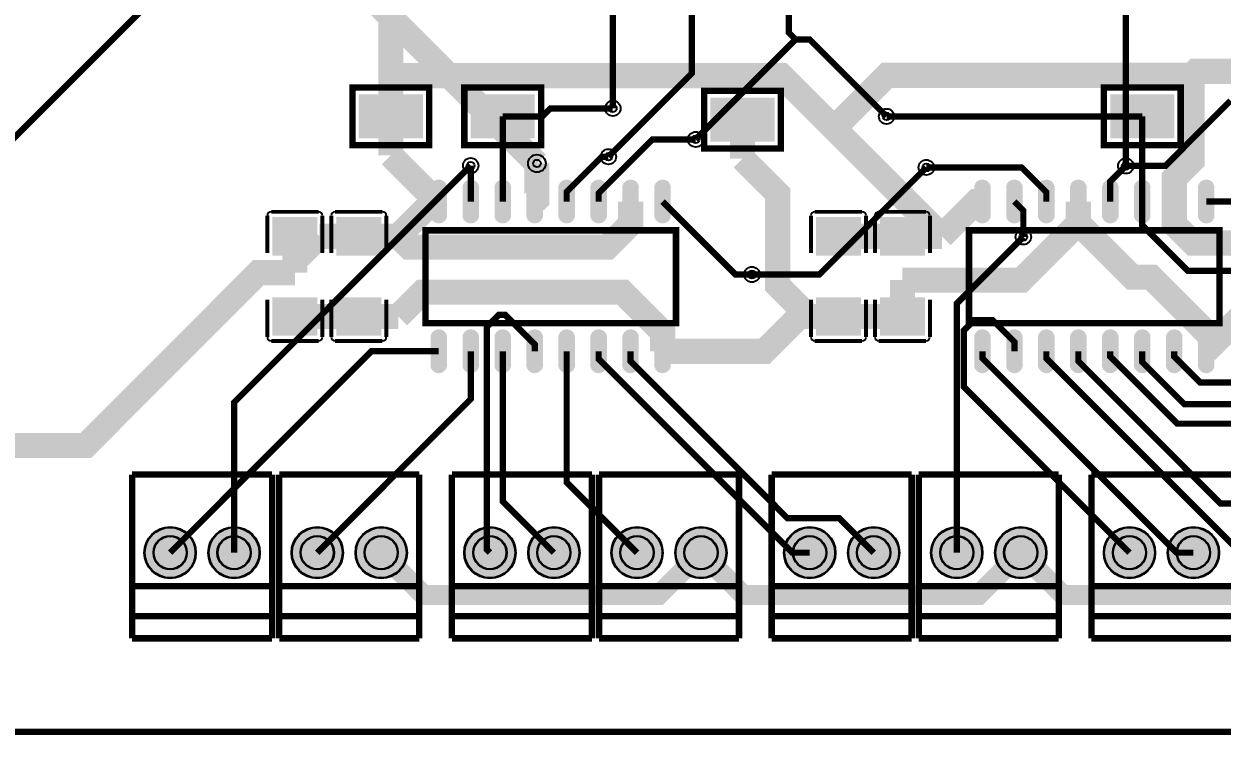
# Model space of a CAD drawing. Header units: millimetres. Extents: x 0 to 140, y -140 to 0.
# Drawn here: x 37.5 to 85.08, y -140.13 to -111.9 of the extents above; entities that cross this region are included whole.
import ezdxf

# ---------------------------------------------------------------- set-up
doc = ezdxf.new("R2010")
doc.units = ezdxf.units.MM
for name, color, linetype, true_color in [('BoardOutLine', 7, 'Continuous', 0xff00ff), ('BottomLayer', 7, 'Continuous', 0x0000ff), ('BottomSolderMaskLayer', 7, 'Continuous', 0xaa00ff), ('Hole', 7, 'Continuous', 0x222222), ('Multi-Layer', 7, 'Continuous', 0xc0c0c0), ('TopLayer', 7, 'Continuous', 0xff0000), ('TopPasteMaskLayer', 7, 'Continuous', 0x808080), ('TopSilkLayer', 7, 'Continuous', 0xffcc00), ('TopSolderMaskLayer', 7, 'Continuous', 0x800080)]:
    doc.layers.add(name, color=color, linetype=linetype, true_color=true_color)

msp = doc.modelspace()

# ---------------------------------------------------------------- hatches: boundary and pattern name
at = {"layer": 'BottomSolderMaskLayer'}
for points in [[(42.28173736347475, -132.88818897637793, 1), (44.33253746507495, -132.88818897637793, 1)], [(44.82174244348511, -132.88818897637793, 1), (46.87254254508531, -132.88818897637793, 1)], [(48.123749047498166, -132.88818897637793, 1), (50.17454914909837, -132.88818897637793, 1)], [(50.6637541275083, -132.88818897637793, 1), (52.7145542291085, -132.88818897637793, 1)], [(54.98176276352564, -132.88818897637793, 1), (57.03256286512584, -132.88818897637793, 1)], [(57.52176784353577, -132.88818897637793, 1), (59.57256794513597, -132.88818897637793, 1)], [(60.823774447549056, -132.88818897637793, 1), (62.87457454914926, -132.88818897637793, 1)], [(63.36377952755919, -132.88818897637793, 1), (65.41457962915939, -132.88818897637793, 1)], [(67.68178816357653, -132.88818897637793, 1), (69.73258826517673, -132.88818897637793, 1)], [(70.22179324358666, -132.88818897637793, 1), (72.27259334518686, -132.88818897637793, 1)], [(73.52379984759972, -132.88818897637793, 1), (75.57459994919992, -132.88818897637793, 1)], [(76.06380492761008, -132.88818897637793, 1), (78.11460502921028, -132.88818897637793, 1)], [(80.38181356362719, -132.88818897637793, 1), (82.4326136652274, -132.88818897637793, 1)], [(82.92181864363732, -132.88818897637793, 1), (84.97261874523753, -132.88818897637793, 1)]]:
    msp.add_hatch(color=256, dxfattribs=at).paths.add_polyline_path(points)
at = {"layer": 'Multi-Layer'}
for points in [[(42.30713741427485, -132.88818897637793, 1), (44.30713741427485, -132.88818897637793, 1)], [(44.84714249428521, -132.88818897637793, 1), (46.84714249428521, -132.88818897637793, 1)], [(48.14914909829827, -132.88818897637793, 1), (50.14914909829827, -132.88818897637793, 1)], [(50.6891541783084, -132.88818897637793, 1), (52.6891541783084, -132.88818897637793, 1)], [(55.00716281432574, -132.88818897637793, 1), (57.00716281432574, -132.88818897637793, 1)], [(57.54716789433587, -132.88818897637793, 1), (59.54716789433587, -132.88818897637793, 1)], [(60.84917449834916, -132.88818897637793, 1), (62.84917449834916, -132.88818897637793, 1)], [(63.38917957835929, -132.88818897637793, 1), (65.38917957835929, -132.88818897637793, 1)], [(67.70718821437663, -132.88818897637793, 1), (69.70718821437663, -132.88818897637793, 1)], [(70.24719329438676, -132.88818897637793, 1), (72.24719329438676, -132.88818897637793, 1)], [(73.54919989839982, -132.88818897637793, 1), (75.54919989839982, -132.88818897637793, 1)], [(76.08920497841018, -132.88818897637793, 1), (78.08920497841018, -132.88818897637793, 1)], [(80.40721361442729, -132.88818897637793, 1), (82.40721361442729, -132.88818897637793, 1)], [(82.94721869443742, -132.88818897637793, 1), (84.94721869443742, -132.88818897637793, 1)]]:
    msp.add_hatch(color=256, dxfattribs=at).paths.add_polyline_path(points)
at = {"layer": 'TopLayer'}
for points in [[(50.82011684023382, -114.72021844043684), (53.320116840233595, -114.72021844043684), (53.320116840233595, -116.42021844043688), (50.82011684023382, -116.42021844043688)], [(55.26512573025161, -114.72021844043684), (57.765125730251384, -114.72021844043684), (57.765125730251384, -116.42021844043688), (55.26512573025161, -116.42021844043688)], [(64.79014478028967, -114.8472186944374), (67.29014478028967, -114.8472186944374), (67.29014478028967, -116.54721869443733), (64.79014478028967, -116.54721869443733)], [(80.66517653035316, -114.72021844043684), (83.16517653035316, -114.72021844043684), (83.16517653035316, -116.42021844043688), (80.66517653035316, -116.42021844043688)], [(54.27510795021594, -119.54843789687584, -0.7853981633974483), (53.675107950215946, -119.54843789687584), (53.675107950215946, -118.34843789687591, -0.7853981633974483), (54.27510795021594, -118.34843789687591)], [(55.54511049022089, -119.54843789687584, -0.7853981633974483), (54.9451104902209, -119.54843789687584), (54.9451104902209, -118.34843789687591, -0.7853981633974483), (55.54511049022089, -118.34843789687591)], [(56.81511303022607, -119.54843789687584, -0.7853981633974483), (56.21511303022608, -119.54843789687584), (56.21511303022608, -118.34843789687591, -0.7853981633974483), (56.81511303022607, -118.34843789687591)], [(58.08511557023125, -119.54843789687584, -0.7853981633974483), (57.48511557023126, -119.54843789687584), (57.48511557023126, -118.34843789687591, -0.7853981633974483), (58.08511557023125, -118.34843789687591)], [(59.355118110236205, -119.54843789687584, -0.7853981633974483), (58.75511811023621, -119.54843789687584), (58.75511811023621, -118.34843789687591, -0.7853981633974483), (59.355118110236205, -118.34843789687591)], [(60.625120650241385, -119.54843789687584, -0.7853981633974483), (60.02512065024139, -119.54843789687584), (60.02512065024139, -118.34843789687591, -0.7853981633974483), (60.625120650241385, -118.34843789687591)], [(61.89512319024634, -119.54843789687584, -0.7853981633974483), (61.29512319024634, -119.54843789687584), (61.29512319024634, -118.34843789687591, -0.7853981633974483), (61.89512319024634, -118.34843789687591)], [(63.16512573025152, -119.54843789687584, -0.7853981633974483), (62.56512573025152, -119.54843789687584), (62.56512573025152, -118.34843789687591, -0.7853981633974483), (63.16512573025152, -118.34843789687591)], [(75.86515113030218, -119.54843789687584, -0.7853981633974483), (75.26515113030219, -119.54843789687584), (75.26515113030219, -118.34843789687591, -0.7853981633974483), (75.86515113030218, -118.34843789687591)], [(77.13515367030736, -119.54843789687584, -0.7853981633974483), (76.53515367030737, -119.54843789687584), (76.53515367030737, -118.34843789687591, -0.7853981633974483), (77.13515367030736, -118.34843789687591)], [(78.40515621031254, -119.54843789687584, -0.7853981633974483), (77.80515621031255, -119.54843789687584), (77.80515621031255, -118.34843789687591, -0.7853981633974483), (78.40515621031254, -118.34843789687591)], [(79.6751587503175, -119.54843789687584, -0.7853981633974483), (79.0751587503175, -119.54843789687584), (79.0751587503175, -118.34843789687591, -0.7853981633974483), (79.6751587503175, -118.34843789687591)], [(80.94516129032267, -119.54843789687584, -0.7853981633974483), (80.34516129032268, -119.54843789687584), (80.34516129032268, -118.34843789687591, -0.7853981633974483), (80.94516129032267, -118.34843789687591)], [(82.21516383032763, -119.54843789687584, -0.7853981633974483), (81.61516383032763, -119.54843789687584), (81.61516383032763, -118.34843789687591, -0.7853981633974483), (82.21516383032763, -118.34843789687591)], [(83.4851663703328, -119.54843789687584, -0.7853981633974483), (82.88516637033281, -119.54843789687584), (82.88516637033281, -118.34843789687591, -0.7853981633974483), (83.4851663703328, -118.34843789687591)], [(84.75516891033776, -119.54843789687584, -0.7853981633974483), (84.15516891033776, -119.54843789687584), (84.15516891033776, -118.34843789687591, -0.7853981633974483), (84.75516891033776, -118.34843789687591)], [(47.39608839217681, -121.07023114046228), (49.12410464820937, -121.07023114046228), (49.12410464820937, -119.5852425704852), (47.39608839217681, -119.5852425704852)], [(49.93609347218694, -121.07023114046228), (51.6641097282195, -121.07023114046228), (51.6641097282195, -119.5852425704852), (49.93609347218694, -119.5852425704852)], [(68.98613157226305, -121.07023114046228), (70.71414782829561, -121.07023114046228), (70.71414782829561, -119.5852425704852), (68.98613157226305, -119.5852425704852)], [(71.52613665227318, -121.07023114046228), (73.25415290830597, -121.07023114046228), (73.25415290830597, -119.5852425704852), (71.52613665227318, -119.5852425704852)], [(47.39608839217681, -122.77025654051317), (49.12410464820937, -122.77025654051317), (49.12410464820937, -124.25524511049025), (47.39608839217681, -124.25524511049025)], [(49.93609347218694, -122.77025654051317), (51.6641097282195, -122.77025654051317), (51.6641097282195, -124.25524511049025), (49.93609347218694, -124.25524511049025)], [(68.98613157226305, -122.77025654051317), (70.71414782829561, -122.77025654051317), (70.71414782829561, -124.25524511049025), (68.98613157226305, -124.25524511049025)], [(71.52613665227318, -122.77025654051317), (73.25415290830597, -122.77025654051317), (73.25415290830597, -124.25524511049025), (71.52613665227318, -124.25524511049025)], [(54.27510795021594, -125.49204978409966, -0.7853981633974483), (53.675107950215946, -125.49204978409966), (53.675107950215946, -124.29204978409962, -0.7853981633974483), (54.27510795021594, -124.29204978409962)], [(55.54511049022089, -125.49204978409966, -0.7853981633974483), (54.9451104902209, -125.49204978409966), (54.9451104902209, -124.29204978409962, -0.7853981633974483), (55.54511049022089, -124.29204978409962)], [(56.81511303022607, -125.49204978409966, -0.7853981633974483), (56.21511303022608, -125.49204978409966), (56.21511303022608, -124.29204978409962, -0.7853981633974483), (56.81511303022607, -124.29204978409962)], [(58.08511557023125, -125.49204978409966, -0.7853981633974483), (57.48511557023126, -125.49204978409966), (57.48511557023126, -124.29204978409962, -0.7853981633974483), (58.08511557023125, -124.29204978409962)], [(59.355118110236205, -125.49204978409966, -0.7853981633974483), (58.75511811023621, -125.49204978409966), (58.75511811023621, -124.29204978409962, -0.7853981633974483), (59.355118110236205, -124.29204978409962)], [(60.625120650241385, -125.49204978409966, -0.7853981633974483), (60.02512065024139, -125.49204978409966), (60.02512065024139, -124.29204978409962, -0.7853981633974483), (60.625120650241385, -124.29204978409962)], [(61.89512319024634, -125.49204978409966, -0.7853981633974483), (61.29512319024634, -125.49204978409966), (61.29512319024634, -124.29204978409962, -0.7853981633974483), (61.89512319024634, -124.29204978409962)], [(63.16512573025152, -125.49204978409966, -0.7853981633974483), (62.56512573025152, -125.49204978409966), (62.56512573025152, -124.29204978409962, -0.7853981633974483), (63.16512573025152, -124.29204978409962)], [(75.86515113030218, -125.49204978409966, -0.7853981633974483), (75.26515113030219, -125.49204978409966), (75.26515113030219, -124.29204978409962, -0.7853981633974483), (75.86515113030218, -124.29204978409962)], [(77.13515367030736, -125.49204978409966, -0.7853981633974483), (76.53515367030737, -125.49204978409966), (76.53515367030737, -124.29204978409962, -0.7853981633974483), (77.13515367030736, -124.29204978409962)], [(78.40515621031254, -125.49204978409966, -0.7853981633974483), (77.80515621031255, -125.49204978409966), (77.80515621031255, -124.29204978409962, -0.7853981633974483), (78.40515621031254, -124.29204978409962)], [(79.6751587503175, -125.49204978409966, -0.7853981633974483), (79.0751587503175, -125.49204978409966), (79.0751587503175, -124.29204978409962, -0.7853981633974483), (79.6751587503175, -124.29204978409962)], [(80.94516129032267, -125.49204978409966, -0.7853981633974483), (80.34516129032268, -125.49204978409966), (80.34516129032268, -124.29204978409962, -0.7853981633974483), (80.94516129032267, -124.29204978409962)], [(82.21516383032763, -125.49204978409966, -0.7853981633974483), (81.61516383032763, -125.49204978409966), (81.61516383032763, -124.29204978409962, -0.7853981633974483), (82.21516383032763, -124.29204978409962)], [(83.4851663703328, -125.49204978409966, -0.7853981633974483), (82.88516637033281, -125.49204978409966), (82.88516637033281, -124.29204978409962, -0.7853981633974483), (83.4851663703328, -124.29204978409962)], [(84.75516891033776, -125.49204978409966, -0.7853981633974483), (84.15516891033776, -125.49204978409966), (84.15516891033776, -124.29204978409962, -0.7853981633974483), (84.75516891033776, -124.29204978409962)]]:
    msp.add_hatch(color=256, dxfattribs=at).paths.add_polyline_path(points)
at = {"layer": 'TopPasteMaskLayer'}
for points in [[(50.82011684023382, -114.72021844043684), (53.320116840233595, -114.72021844043684), (53.320116840233595, -116.42021844043688), (50.82011684023382, -116.42021844043688)], [(55.26512573025161, -114.72021844043684), (57.765125730251384, -114.72021844043684), (57.765125730251384, -116.42021844043688), (55.26512573025161, -116.42021844043688)], [(64.79014478028967, -114.8472186944374), (67.29014478028967, -114.8472186944374), (67.29014478028967, -116.54721869443733), (64.79014478028967, -116.54721869443733)], [(80.66517653035316, -114.72021844043684), (83.16517653035316, -114.72021844043684), (83.16517653035316, -116.42021844043688), (80.66517653035316, -116.42021844043688)], [(54.27510795021594, -119.54843789687584, -0.7853981633974483), (53.675107950215946, -119.54843789687584), (53.675107950215946, -118.34843789687591, -0.7853981633974483), (54.27510795021594, -118.34843789687591)], [(55.54511049022089, -119.54843789687584, -0.7853981633974483), (54.9451104902209, -119.54843789687584), (54.9451104902209, -118.34843789687591, -0.7853981633974483), (55.54511049022089, -118.34843789687591)], [(56.81511303022607, -119.54843789687584, -0.7853981633974483), (56.21511303022608, -119.54843789687584), (56.21511303022608, -118.34843789687591, -0.7853981633974483), (56.81511303022607, -118.34843789687591)], [(58.08511557023125, -119.54843789687584, -0.7853981633974483), (57.48511557023126, -119.54843789687584), (57.48511557023126, -118.34843789687591, -0.7853981633974483), (58.08511557023125, -118.34843789687591)], [(59.355118110236205, -119.54843789687584, -0.7853981633974483), (58.75511811023621, -119.54843789687584), (58.75511811023621, -118.34843789687591, -0.7853981633974483), (59.355118110236205, -118.34843789687591)], [(60.625120650241385, -119.54843789687584, -0.7853981633974483), (60.02512065024139, -119.54843789687584), (60.02512065024139, -118.34843789687591, -0.7853981633974483), (60.625120650241385, -118.34843789687591)], [(61.89512319024634, -119.54843789687584, -0.7853981633974483), (61.29512319024634, -119.54843789687584), (61.29512319024634, -118.34843789687591, -0.7853981633974483), (61.89512319024634, -118.34843789687591)], [(63.16512573025152, -119.54843789687584, -0.7853981633974483), (62.56512573025152, -119.54843789687584), (62.56512573025152, -118.34843789687591, -0.7853981633974483), (63.16512573025152, -118.34843789687591)], [(75.86515113030218, -119.54843789687584, -0.7853981633974483), (75.26515113030219, -119.54843789687584), (75.26515113030219, -118.34843789687591, -0.7853981633974483), (75.86515113030218, -118.34843789687591)], [(77.13515367030736, -119.54843789687584, -0.7853981633974483), (76.53515367030737, -119.54843789687584), (76.53515367030737, -118.34843789687591, -0.7853981633974483), (77.13515367030736, -118.34843789687591)], [(78.40515621031254, -119.54843789687584, -0.7853981633974483), (77.80515621031255, -119.54843789687584), (77.80515621031255, -118.34843789687591, -0.7853981633974483), (78.40515621031254, -118.34843789687591)], [(79.6751587503175, -119.54843789687584, -0.7853981633974483), (79.0751587503175, -119.54843789687584), (79.0751587503175, -118.34843789687591, -0.7853981633974483), (79.6751587503175, -118.34843789687591)], [(80.94516129032267, -119.54843789687584, -0.7853981633974483), (80.34516129032268, -119.54843789687584), (80.34516129032268, -118.34843789687591, -0.7853981633974483), (80.94516129032267, -118.34843789687591)], [(82.21516383032763, -119.54843789687584, -0.7853981633974483), (81.61516383032763, -119.54843789687584), (81.61516383032763, -118.34843789687591, -0.7853981633974483), (82.21516383032763, -118.34843789687591)], [(83.4851663703328, -119.54843789687584, -0.7853981633974483), (82.88516637033281, -119.54843789687584), (82.88516637033281, -118.34843789687591, -0.7853981633974483), (83.4851663703328, -118.34843789687591)], [(84.75516891033776, -119.54843789687584, -0.7853981633974483), (84.15516891033776, -119.54843789687584), (84.15516891033776, -118.34843789687591, -0.7853981633974483), (84.75516891033776, -118.34843789687591)], [(47.496088392176944, -121.07023114046228), (47.866344932690026, -121.07023114046228), (47.966344932689935, -120.97023114046226), (47.966344932689935, -120.66532893065789), (48.066344932689844, -120.56532893065787), (48.45384810769633, -120.56532893065787), (48.55384810769624, -120.66532893065789), (48.55384810769624, -120.97023114046226), (48.65384810769615, -121.07023114046228), (49.02410464820923, -121.07023114046228), (49.12410464820937, -120.97023114046226), (49.12410464820937, -119.68524257048523), (49.02410464820923, -119.5852425704852), (47.496088392176944, -119.5852425704852), (47.39608839217681, -119.68524257048523), (47.39608839217681, -120.97023114046226)], [(50.036093472187076, -121.07023114046228), (50.40635001270016, -121.07023114046228), (50.50635001270007, -120.97023114046226), (50.50635001270007, -120.66532893065789), (50.60635001269998, -120.56532893065787), (50.99385318770646, -120.56532893065787), (51.09385318770637, -120.66532893065789), (51.09385318770637, -120.97023114046226), (51.19385318770628, -121.07023114046228), (51.564109728219364, -121.07023114046228), (51.6641097282195, -120.97023114046226), (51.6641097282195, -119.68524257048523), (51.564109728219364, -119.5852425704852), (50.036093472187076, -119.5852425704852), (49.93609347218694, -119.68524257048523), (49.93609347218694, -120.97023114046226)], [(69.08613157226318, -121.07023114046228), (69.45638811277627, -121.07023114046228), (69.55638811277618, -120.97023114046226), (69.55638811277618, -120.66532893065789), (69.65638811277609, -120.56532893065787), (70.0438912877828, -120.56532893065787), (70.14389128778271, -120.66532893065789), (70.14389128778271, -120.97023114046226), (70.24389128778262, -121.07023114046228), (70.61414782829547, -121.07023114046228), (70.71414782829561, -120.97023114046226), (70.71414782829561, -119.68524257048523), (70.61414782829547, -119.5852425704852), (69.08613157226318, -119.5852425704852), (68.98613157226305, -119.68524257048523), (68.98613157226305, -120.97023114046226)], [(71.62613665227332, -121.07023114046228), (71.9963931927864, -121.07023114046228), (72.09639319278631, -120.97023114046226), (72.09639319278631, -120.66532893065789), (72.19639319278622, -120.56532893065787), (72.58389636779293, -120.56532893065787), (72.68389636779284, -120.66532893065789), (72.68389636779284, -120.97023114046226), (72.78389636779275, -121.07023114046228), (73.15415290830583, -121.07023114046228), (73.25415290830597, -120.97023114046226), (73.25415290830597, -119.68524257048523), (73.15415290830583, -119.5852425704852), (71.62613665227332, -119.5852425704852), (71.52613665227318, -119.68524257048523), (71.52613665227318, -120.97023114046226)], [(47.496088392176944, -122.77025654051317), (47.866344932690026, -122.77025654051317), (47.966344932689935, -122.8702565405132), (47.966344932689935, -123.17515875031745), (48.066344932689844, -123.27515875031747), (48.45384810769633, -123.27515875031747), (48.55384810769624, -123.17515875031745), (48.55384810769624, -122.8702565405132), (48.65384810769615, -122.77025654051317), (49.02410464820923, -122.77025654051317), (49.12410464820937, -122.8702565405132), (49.12410464820937, -124.15524511049011), (49.02410464820923, -124.25524511049025), (47.496088392176944, -124.25524511049025), (47.39608839217681, -124.15524511049011), (47.39608839217681, -122.8702565405132)], [(50.036093472187076, -122.77025654051317), (50.40635001270016, -122.77025654051317), (50.50635001270007, -122.8702565405132), (50.50635001270007, -123.17515875031745), (50.60635001269998, -123.27515875031747), (50.99385318770646, -123.27515875031747), (51.09385318770637, -123.17515875031745), (51.09385318770637, -122.8702565405132), (51.19385318770628, -122.77025654051317), (51.564109728219364, -122.77025654051317), (51.6641097282195, -122.8702565405132), (51.6641097282195, -124.15524511049011), (51.564109728219364, -124.25524511049025), (50.036093472187076, -124.25524511049025), (49.93609347218694, -124.15524511049011), (49.93609347218694, -122.8702565405132)], [(69.08613157226318, -122.77025654051317), (69.45638811277627, -122.77025654051317), (69.55638811277618, -122.8702565405132), (69.55638811277618, -123.17515875031745), (69.65638811277609, -123.27515875031747), (70.0438912877828, -123.27515875031747), (70.14389128778271, -123.17515875031745), (70.14389128778271, -122.8702565405132), (70.24389128778262, -122.77025654051317), (70.61414782829547, -122.77025654051317), (70.71414782829561, -122.8702565405132), (70.71414782829561, -124.15524511049011), (70.61414782829547, -124.25524511049025), (69.08613157226318, -124.25524511049025), (68.98613157226305, -124.15524511049011), (68.98613157226305, -122.8702565405132)], [(71.62613665227332, -122.77025654051317), (71.9963931927864, -122.77025654051317), (72.09639319278631, -122.8702565405132), (72.09639319278631, -123.17515875031745), (72.19639319278622, -123.27515875031747), (72.58389636779293, -123.27515875031747), (72.68389636779284, -123.17515875031745), (72.68389636779284, -122.8702565405132), (72.78389636779275, -122.77025654051317), (73.15415290830583, -122.77025654051317), (73.25415290830597, -122.8702565405132), (73.25415290830597, -124.15524511049011), (73.15415290830583, -124.25524511049025), (71.62613665227332, -124.25524511049025), (71.52613665227318, -124.15524511049011), (71.52613665227318, -122.8702565405132)], [(54.27510795021594, -125.49204978409966, -0.7853981633974483), (53.675107950215946, -125.49204978409966), (53.675107950215946, -124.29204978409962, -0.7853981633974483), (54.27510795021594, -124.29204978409962)], [(55.54511049022089, -125.49204978409966, -0.7853981633974483), (54.9451104902209, -125.49204978409966), (54.9451104902209, -124.29204978409962, -0.7853981633974483), (55.54511049022089, -124.29204978409962)], [(56.81511303022607, -125.49204978409966, -0.7853981633974483), (56.21511303022608, -125.49204978409966), (56.21511303022608, -124.29204978409962, -0.7853981633974483), (56.81511303022607, -124.29204978409962)], [(58.08511557023125, -125.49204978409966, -0.7853981633974483), (57.48511557023126, -125.49204978409966), (57.48511557023126, -124.29204978409962, -0.7853981633974483), (58.08511557023125, -124.29204978409962)], [(59.355118110236205, -125.49204978409966, -0.7853981633974483), (58.75511811023621, -125.49204978409966), (58.75511811023621, -124.29204978409962, -0.7853981633974483), (59.355118110236205, -124.29204978409962)], [(60.625120650241385, -125.49204978409966, -0.7853981633974483), (60.02512065024139, -125.49204978409966), (60.02512065024139, -124.29204978409962, -0.7853981633974483), (60.625120650241385, -124.29204978409962)], [(61.89512319024634, -125.49204978409966, -0.7853981633974483), (61.29512319024634, -125.49204978409966), (61.29512319024634, -124.29204978409962, -0.7853981633974483), (61.89512319024634, -124.29204978409962)], [(63.16512573025152, -125.49204978409966, -0.7853981633974483), (62.56512573025152, -125.49204978409966), (62.56512573025152, -124.29204978409962, -0.7853981633974483), (63.16512573025152, -124.29204978409962)], [(75.86515113030218, -125.49204978409966, -0.7853981633974483), (75.26515113030219, -125.49204978409966), (75.26515113030219, -124.29204978409962, -0.7853981633974483), (75.86515113030218, -124.29204978409962)], [(77.13515367030736, -125.49204978409966, -0.7853981633974483), (76.53515367030737, -125.49204978409966), (76.53515367030737, -124.29204978409962, -0.7853981633974483), (77.13515367030736, -124.29204978409962)], [(78.40515621031254, -125.49204978409966, -0.7853981633974483), (77.80515621031255, -125.49204978409966), (77.80515621031255, -124.29204978409962, -0.7853981633974483), (78.40515621031254, -124.29204978409962)], [(79.6751587503175, -125.49204978409966, -0.7853981633974483), (79.0751587503175, -125.49204978409966), (79.0751587503175, -124.29204978409962, -0.7853981633974483), (79.6751587503175, -124.29204978409962)], [(80.94516129032267, -125.49204978409966, -0.7853981633974483), (80.34516129032268, -125.49204978409966), (80.34516129032268, -124.29204978409962, -0.7853981633974483), (80.94516129032267, -124.29204978409962)], [(82.21516383032763, -125.49204978409966, -0.7853981633974483), (81.61516383032763, -125.49204978409966), (81.61516383032763, -124.29204978409962, -0.7853981633974483), (82.21516383032763, -124.29204978409962)], [(83.4851663703328, -125.49204978409966, -0.7853981633974483), (82.88516637033281, -125.49204978409966), (82.88516637033281, -124.29204978409962, -0.7853981633974483), (83.4851663703328, -124.29204978409962)], [(84.75516891033776, -125.49204978409966, -0.7853981633974483), (84.15516891033776, -125.49204978409966), (84.15516891033776, -124.29204978409962, -0.7853981633974483), (84.75516891033776, -124.29204978409962)]]:
    msp.add_hatch(color=256, dxfattribs=at).paths.add_polyline_path(points)
at = {"layer": 'TopSolderMaskLayer'}
for points in [[(50.79511709423423, -114.69521731984639), (53.34511709423418, -114.69521731984639), (53.34511709423418, -116.4452173198465), (50.79511709423423, -116.4452173198465)], [(55.24012598425202, -114.69521731984639), (57.79012598425197, -114.69521731984639), (57.79012598425197, -116.4452173198465), (55.24012598425202, -116.4452173198465)], [(64.7651450342903, -114.82221757384684), (67.31514503429003, -114.82221757384684), (67.31514503429003, -116.57221757384696), (64.7651450342903, -116.57221757384696)], [(80.6401767843538, -114.69521731984639), (83.19017678435353, -114.69521731984639), (83.19017678435353, -116.4452173198465), (80.6401767843538, -116.4452173198465)], [(54.30050800101604, -119.5653712640759, -0.7853981633974483), (53.649707899415844, -119.5653712640759), (53.649707899415844, -118.33150452967584, -0.7853981633974483), (54.30050800101604, -118.33150452967584)], [(55.570510541020994, -119.5653712640759, -0.7853981633974483), (54.9197104394208, -119.5653712640759), (54.9197104394208, -118.33150452967584, -0.7853981633974483), (55.570510541020994, -118.33150452967584)], [(56.840513081026174, -119.5653712640759, -0.7853981633974483), (56.18971297942598, -119.5653712640759), (56.18971297942598, -118.33150452967584, -0.7853981633974483), (56.840513081026174, -118.33150452967584)], [(58.110515621031354, -119.5653712640759, -0.7853981633974483), (57.45971551943116, -119.5653712640759), (57.45971551943116, -118.33150452967584, -0.7853981633974483), (58.110515621031354, -118.33150452967584)], [(59.380518161036306, -119.5653712640759, -0.7853981633974483), (58.72971805943611, -119.5653712640759), (58.72971805943611, -118.33150452967584, -0.7853981633974483), (59.380518161036306, -118.33150452967584)], [(60.650520701041486, -119.5653712640759, -0.7853981633974483), (59.99972059944129, -119.5653712640759), (59.99972059944129, -118.33150452967584, -0.7853981633974483), (60.650520701041486, -118.33150452967584)], [(61.92052324104644, -119.5653712640759, -0.7853981633974483), (61.26972313944624, -119.5653712640759), (61.26972313944624, -118.33150452967584, -0.7853981633974483), (61.92052324104644, -118.33150452967584)], [(63.19052578105162, -119.5653712640759, -0.7853981633974483), (62.53972567945142, -119.5653712640759), (62.53972567945142, -118.33150452967584, -0.7853981633974483), (63.19052578105162, -118.33150452967584)], [(75.89055118110228, -119.5653712640759, -0.7853981633974483), (75.23975107950208, -119.5653712640759), (75.23975107950208, -118.33150452967584, -0.7853981633974483), (75.89055118110228, -118.33150452967584)], [(77.16055372110746, -119.5653712640759, -0.7853981633974483), (76.50975361950726, -119.5653712640759), (76.50975361950726, -118.33150452967584, -0.7853981633974483), (77.16055372110746, -118.33150452967584)], [(78.43055626111264, -119.5653712640759, -0.7853981633974483), (77.77975615951244, -119.5653712640759), (77.77975615951244, -118.33150452967584, -0.7853981633974483), (78.43055626111264, -118.33150452967584)], [(79.7005588011176, -119.5653712640759, -0.7853981633974483), (79.0497586995174, -119.5653712640759), (79.0497586995174, -118.33150452967584, -0.7853981633974483), (79.7005588011176, -118.33150452967584)], [(80.97056134112277, -119.5653712640759, -0.7853981633974483), (80.31976123952258, -119.5653712640759), (80.31976123952258, -118.33150452967584, -0.7853981633974483), (80.97056134112277, -118.33150452967584)], [(82.24056388112773, -119.5653712640759, -0.7853981633974483), (81.58976377952753, -119.5653712640759), (81.58976377952753, -118.33150452967584, -0.7853981633974483), (82.24056388112773, -118.33150452967584)], [(83.5105664211329, -119.5653712640759, -0.7853981633974483), (82.85976631953271, -119.5653712640759), (82.85976631953271, -118.33150452967584, -0.7853981633974483), (83.5105664211329, -118.33150452967584)], [(84.78056896113786, -119.5653712640759, -0.7853981633974483), (84.12976885953766, -119.5653712640759), (84.12976885953766, -118.33150452967584, -0.7853981633974483), (84.78056896113786, -118.33150452967584)], [(47.36653196942757, -121.09206149677459), (49.153661070958606, -121.09206149677459), (49.153661070958606, -119.56341669449228), (47.36653196942757, -119.56341669449228)], [(49.9065370494377, -121.09206149677459), (51.69366615096874, -121.09206149677459), (51.69366615096874, -119.56341669449228), (49.9065370494377, -119.56341669449228)], [(68.95657514951404, -121.09206149677459), (70.74370425104485, -121.09206149677459), (70.74370425104485, -119.56341669449228), (68.95657514951404, -119.56341669449228)], [(71.49658022952417, -121.09206149677459), (73.28370933105498, -121.09206149677459), (73.28370933105498, -119.56341669449228), (71.49658022952417, -119.56341669449228)], [(47.36653196942757, -122.74842618420087), (49.153661070958606, -122.74842618420087), (49.153661070958606, -124.27707098648307), (47.36653196942757, -124.27707098648307)], [(49.9065370494377, -122.74842618420087), (51.69366615096874, -122.74842618420087), (51.69366615096874, -124.27707098648307), (49.9065370494377, -124.27707098648307)], [(68.95657514951404, -122.74842618420087), (70.74370425104485, -122.74842618420087), (70.74370425104485, -124.27707098648307), (68.95657514951404, -124.27707098648307)], [(71.49658022952417, -122.74842618420087), (73.28370933105498, -122.74842618420087), (73.28370933105498, -124.27707098648307), (71.49658022952417, -124.27707098648307)], [(54.30050800101604, -125.50898315129962, -0.7853981633974483), (53.649707899415844, -125.50898315129962), (53.649707899415844, -124.27511641689944, -0.7853981633974483), (54.30050800101604, -124.27511641689944)], [(55.570510541020994, -125.50898315129962, -0.7853981633974483), (54.9197104394208, -125.50898315129962), (54.9197104394208, -124.27511641689944, -0.7853981633974483), (55.570510541020994, -124.27511641689944)], [(56.840513081026174, -125.50898315129962, -0.7853981633974483), (56.18971297942598, -125.50898315129962), (56.18971297942598, -124.27511641689944, -0.7853981633974483), (56.840513081026174, -124.27511641689944)], [(58.110515621031354, -125.50898315129962, -0.7853981633974483), (57.45971551943116, -125.50898315129962), (57.45971551943116, -124.27511641689944, -0.7853981633974483), (58.110515621031354, -124.27511641689944)], [(59.380518161036306, -125.50898315129962, -0.7853981633974483), (58.72971805943611, -125.50898315129962), (58.72971805943611, -124.27511641689944, -0.7853981633974483), (59.380518161036306, -124.27511641689944)], [(60.650520701041486, -125.50898315129962, -0.7853981633974483), (59.99972059944129, -125.50898315129962), (59.99972059944129, -124.27511641689944, -0.7853981633974483), (60.650520701041486, -124.27511641689944)], [(61.92052324104644, -125.50898315129962, -0.7853981633974483), (61.26972313944624, -125.50898315129962), (61.26972313944624, -124.27511641689944, -0.7853981633974483), (61.92052324104644, -124.27511641689944)], [(63.19052578105162, -125.50898315129962, -0.7853981633974483), (62.53972567945142, -125.50898315129962), (62.53972567945142, -124.27511641689944, -0.7853981633974483), (63.19052578105162, -124.27511641689944)], [(75.89055118110228, -125.50898315129962, -0.7853981633974483), (75.23975107950208, -125.50898315129962), (75.23975107950208, -124.27511641689944, -0.7853981633974483), (75.89055118110228, -124.27511641689944)], [(77.16055372110746, -125.50898315129962, -0.7853981633974483), (76.50975361950726, -125.50898315129962), (76.50975361950726, -124.27511641689944, -0.7853981633974483), (77.16055372110746, -124.27511641689944)], [(78.43055626111264, -125.50898315129962, -0.7853981633974483), (77.77975615951244, -125.50898315129962), (77.77975615951244, -124.27511641689944, -0.7853981633974483), (78.43055626111264, -124.27511641689944)], [(79.7005588011176, -125.50898315129962, -0.7853981633974483), (79.0497586995174, -125.50898315129962), (79.0497586995174, -124.27511641689944, -0.7853981633974483), (79.7005588011176, -124.27511641689944)], [(80.97056134112277, -125.50898315129962, -0.7853981633974483), (80.31976123952258, -125.50898315129962), (80.31976123952258, -124.27511641689944, -0.7853981633974483), (80.97056134112277, -124.27511641689944)], [(82.24056388112773, -125.50898315129962, -0.7853981633974483), (81.58976377952753, -125.50898315129962), (81.58976377952753, -124.27511641689944, -0.7853981633974483), (82.24056388112773, -124.27511641689944)], [(83.5105664211329, -125.50898315129962, -0.7853981633974483), (82.85976631953271, -125.50898315129962), (82.85976631953271, -124.27511641689944, -0.7853981633974483), (83.5105664211329, -124.27511641689944)], [(84.78056896113786, -125.50898315129962, -0.7853981633974483), (84.12976885953766, -125.50898315129962), (84.12976885953766, -124.27511641689944, -0.7853981633974483), (84.78056896113786, -124.27511641689944)], [(42.28173736347475, -132.88818897637793, 1), (44.33253746507495, -132.88818897637793, 1)], [(44.82174244348511, -132.88818897637793, 1), (46.87254254508531, -132.88818897637793, 1)], [(48.123749047498166, -132.88818897637793, 1), (50.17454914909837, -132.88818897637793, 1)], [(50.6637541275083, -132.88818897637793, 1), (52.7145542291085, -132.88818897637793, 1)], [(54.98176276352564, -132.88818897637793, 1), (57.03256286512584, -132.88818897637793, 1)], [(57.52176784353577, -132.88818897637793, 1), (59.57256794513597, -132.88818897637793, 1)], [(60.823774447549056, -132.88818897637793, 1), (62.87457454914926, -132.88818897637793, 1)], [(63.36377952755919, -132.88818897637793, 1), (65.41457962915939, -132.88818897637793, 1)], [(67.68178816357653, -132.88818897637793, 1), (69.73258826517673, -132.88818897637793, 1)], [(70.22179324358666, -132.88818897637793, 1), (72.27259334518686, -132.88818897637793, 1)], [(73.52379984759972, -132.88818897637793, 1), (75.57459994919992, -132.88818897637793, 1)], [(76.06380492761008, -132.88818897637793, 1), (78.11460502921028, -132.88818897637793, 1)], [(80.38181356362719, -132.88818897637793, 1), (82.4326136652274, -132.88818897637793, 1)], [(82.92181864363732, -132.88818897637793, 1), (84.97261874523753, -132.88818897637793, 1)]]:
    msp.add_hatch(color=256, dxfattribs=at).paths.add_polyline_path(points)

# ---------------------------------------------------------------- linework, layer by layer
at = {"layer": 'BoardOutLine', "const_width": 0.25400050800101603}
msp.add_lwpolyline([(135, -140), (5, -140)], dxfattribs=at)
at = {"layer": 'BottomLayer'}
for points, const_width in [([(68.14706629413263, -112.51536703073407), (67.87274574549156, -112.241046482093), (67.87274574549156, -94.0330200660402), (69.19608839217676, -92.70967741935488), (70.48107696215402, -92.70967741935488), (71.39014478028957, -91.80060960121921), (71.39014478028957, -72.66014732029464), (69.85013970027944, -71.12014224028451)], 0.25001270002540005), ([(69.85013970027944, -73.66014732029464), (60.88798577597163, -82.62230124460257), (60.88798577597163, -115.25120650241308)], 0.25001270002540005), ([(46.99009398018802, -99.06019812039631), (46.99009398018802, -106.55473710947422), (57.87274574549156, -117.43738887477775)], 1), ([(60.71297942595879, -117.1711963423927), (64.02209804419613, -113.86207772415548), (64.02209804419613, -107.95021590043177)], 0.25001270002540005), ([(81.25908051816123, -117.53670307340622), (81.25908051816123, -107.95021590043177)], 0.25001270002540005), ([(64.17856235712475, -116.48387096774206), (68.14706629413263, -112.51536703073407)], 0.25001270002540005), ([(68.14706629413263, -112.51536703073407), (68.7035814071628, -112.51536703073407), (71.75844551689102, -115.57023114046228)], 0.25001270002540005), ([(81.25908051816123, -117.53670307340622), (82.82804165608331, -117.53670307340622), (85.42214884429768, -114.94259588519174)], 0.25001270002540005), ([(45.84709169418352, -132.88823977647962), (45.84709169418352, -126.92303784607566), (55.245110490220895, -117.52501905003805)], 0.25001270002540005), ([(66.41427482854965, -121.84556769113544), (69.08966217932448, -121.84556769113544), (73.33832867665751, -117.59690119380241)], 0.25001270002540005), ([(74.54914909829813, -132.88823977647962), (74.54914909829813, -122.995681991364), (77.19075438150867, -120.35407670815334)], 0.25001270002540005)]:
    msp.add_lwpolyline(points, dxfattribs=dict(at, const_width=const_width))
at = {"layer": 'BottomSolderMaskLayer'}
for centre, radius in [((43.30713741427485, -132.88818897637793), 1.0254000508001015), ((43.30713741427485, -132.88818897637793), 0.6665230556267565), ((45.84714249428521, -132.88818897637793), 1.0254000508001015), ((45.84714249428521, -132.88818897637793), 0.6665230556267565), ((49.14914909829827, -132.88818897637793), 1.0254000508001015), ((49.14914909829827, -132.88818897637793), 0.6665230556267565), ((51.6891541783084, -132.88818897637793), 1.0254000508001015), ((51.6891541783084, -132.88818897637793), 0.6665230556267565), ((56.00716281432574, -132.88818897637793), 1.0254000508001015), ((56.00716281432574, -132.88818897637793), 0.6665230556267565), ((58.54716789433587, -132.88818897637793), 1.0254000508001015), ((58.54716789433587, -132.88818897637793), 0.6665230556267565), ((61.84917449834916, -132.88818897637793), 1.0254000508001015), ((61.84917449834916, -132.88818897637793), 0.6665230556267565), ((64.38917957835929, -132.88818897637793), 1.0254000508001015), ((64.38917957835929, -132.88818897637793), 0.6665230556267565), ((68.70718821437663, -132.88818897637793), 1.0254000508001015), ((68.70718821437663, -132.88818897637793), 0.6665230556267565), ((71.24719329438676, -132.88818897637793), 1.0254000508001015), ((71.24719329438676, -132.88818897637793), 0.6665230556267565), ((74.54919989839982, -132.88818897637793), 1.0254000508001015), ((74.54919989839982, -132.88818897637793), 0.6665230556267565), ((77.08920497841018, -132.88818897637793), 1.0254000508001015), ((77.08920497841018, -132.88818897637793), 0.6665230556267565), ((81.40721361442729, -132.88818897637793), 1.0254000508001015), ((81.40721361442729, -132.88818897637793), 0.6665230556267565), ((83.94721869443742, -132.88818897637793), 1.0254000508001015), ((83.94721869443742, -132.88818897637793), 0.6665230556267565)]:
    msp.add_circle(centre, radius, dxfattribs=at)
at = {"layer": 'Hole'}
for centre, radius in [((60.88798577597163, -115.25120650241308), 0.15250190500381003), ((71.75844551689102, -115.57023114046228), 0.15250190500381003), ((64.17856235712475, -116.48387096774206), 0.15250190500381003), ((60.71297942595879, -117.1711963423927), 0.15250190500381003), ((55.245110490220895, -117.52501905003805), 0.15250190500381003), ((57.87274574549156, -117.43738887477775), 0.15001270002540007), ((73.33832867665751, -117.59690119380241), 0.15250190500381003), ((81.25908051816123, -117.53670307340622), 0.15250190500381003), ((77.19075438150867, -120.35407670815334), 0.15250190500381003), ((66.41427482854965, -121.84556769113544), 0.15250190500381003)]:
    msp.add_circle(centre, radius, dxfattribs=at)
at = {"layer": 'Multi-Layer'}
for centre, radius in [((60.88798577597163, -115.25120650241308), 0.30500381000762006), ((71.75844551689102, -115.57023114046228), 0.30500381000762006), ((64.17856235712475, -116.48387096774206), 0.30500381000762006), ((60.71297942595879, -117.1711963423927), 0.30500381000762006), ((55.245110490220895, -117.52501905003805), 0.30500381000762006), ((57.87274574549156, -117.43738887477775), 0.3500127000254001), ((73.33832867665751, -117.59690119380241), 0.30500381000762006), ((81.25908051816123, -117.53670307340622), 0.30500381000762006), ((77.19075438150867, -120.35407670815334), 0.30500381000762006), ((66.41427482854965, -121.84556769113544), 0.30500381000762006), ((43.30713741427485, -132.88818897637793), 1), ((43.30713741427485, -132.88818897637793), 0.6500127000254001), ((45.84714249428521, -132.88818897637793), 1), ((45.84714249428521, -132.88818897637793), 0.6500127000254001), ((49.14914909829827, -132.88818897637793), 1), ((49.14914909829827, -132.88818897637793), 0.6500127000254001), ((51.6891541783084, -132.88818897637793), 1), ((51.6891541783084, -132.88818897637793), 0.6500127000254001), ((56.00716281432574, -132.88818897637793), 1), ((56.00716281432574, -132.88818897637793), 0.6500127000254001), ((58.54716789433587, -132.88818897637793), 1), ((58.54716789433587, -132.88818897637793), 0.6500127000254001), ((61.84917449834916, -132.88818897637793), 1), ((61.84917449834916, -132.88818897637793), 0.6500127000254001), ((64.38917957835929, -132.88818897637793), 1), ((64.38917957835929, -132.88818897637793), 0.6500127000254001), ((68.70718821437663, -132.88818897637793), 1), ((68.70718821437663, -132.88818897637793), 0.6500127000254001), ((71.24719329438676, -132.88818897637793), 1), ((71.24719329438676, -132.88818897637793), 0.6500127000254001), ((74.54919989839982, -132.88818897637793), 1), ((74.54919989839982, -132.88818897637793), 0.6500127000254001), ((77.08920497841018, -132.88818897637793), 1), ((77.08920497841018, -132.88818897637793), 0.6500127000254001), ((81.40721361442729, -132.88818897637793), 1), ((81.40721361442729, -132.88818897637793), 0.6500127000254001), ((83.94721869443742, -132.88818897637793), 1), ((83.94721869443742, -132.88818897637793), 0.6500127000254001)]:
    msp.add_circle(centre, radius, dxfattribs=at)
at = {"layer": 'TopLayer'}
for points, const_width in [([(46.99009398018802, -83.82016764033528), (45.55981711963409, -85.25044450088899), (45.55981711963409, -107.97840995681986), (35.427990855981534, -118.11023622047242)], 0.25001270002540005), ([(46.99009398018802, -96.52019304038606), (52.07010414020829, -101.60020320040644), (52.07010414020829, -113.95453390906789)], 1), ([(52.07010414020829, -113.95453390906789), (52.07010414020829, -115.57023114046228)], 1), ([(52.07010414020829, -113.95453390906789), (67.58166116332245, -113.95453390906789), (69.67284734569466, -116.04572009144022)], 1), ([(69.67284734569466, -116.04572009144022), (71.77724155448323, -113.94132588265177), (83.89052578105156, -113.94132588265177)], 1), ([(83.18516637033281, -118.94843789687582), (83.18516637033281, -118.02844805689608), (83.89052578105156, -117.32308864617733), (83.89052578105156, -113.94132588265177)], 1), ([(83.89052578105156, -113.94132588265177), (84.04927609855213, -113.7825755651512), (97.04572009144022, -113.7825755651512)], 1), ([(52.07010414020829, -115.57023114046228), (52.07010414020829, -117.1206502413005)], 1), ([(60.88798577597163, -115.25120650241308), (58.409448818897545, -115.25120650241308), (58.09042418084846, -115.57023114046228)], 0.25001270002540005), ([(56.515113030226075, -118.94843789687582), (56.515113030226075, -115.57023114046228)], 0.25001270002540005), ([(56.515113030226075, -115.57023114046228), (58.09042418084846, -115.57023114046228)], 0.25001270002540005), ([(66.04013208026413, -115.69723139446285), (66.04013208026413, -117.24765049530095)], 1), ([(69.67284734569466, -116.04572009144022), (73.95478790957577, -120.32766065532132)], 1), ([(71.75844551689102, -115.57023114046228), (81.91516383032763, -115.57023114046228)], 0.25001270002540005), ([(81.91516383032763, -115.57023114046228), (81.91516383032763, -118.94843789687582)], 0.25001270002540005), ([(60.32512065024139, -118.94843789687582), (60.32512065024139, -118.61874523749043), (62.45999491998987, -116.48387096774206), (64.17856235712475, -116.48387096774206)], 0.25001270002540005), ([(53.743967487934924, -118.94843789687582), (53.743967487934924, -118.79451358902713), (52.07010414020829, -117.1206502413005)], 1), ([(57.785115570231255, -118.94843789687582), (57.87274574549156, -118.8608077216154), (57.87274574549156, -117.43738887477775)], 1), ([(60.71297942595879, -117.1711963423927), (60.44729489458973, -117.1711963423927), (59.05511811023621, -118.56337312674634), (59.05511811023621, -118.94843789687582)], 0.25001270002540005), ([(68.6766573533148, -123.51282702565413), (67.4345948691896, -122.27076454152916), (67.4345948691896, -118.64211328422664), (66.04013208026413, -117.24765049530095)], 1), ([(55.245110490220895, -117.52501905003805), (55.245110490220895, -118.94843789687582)], 0.25001270002540005), ([(78.10515621031254, -118.94843789687582), (78.10515621031254, -118.57810515621031), (77.12395224790453, -117.59690119380241), (73.33832867665751, -117.59690119380241)], 0.25001270002540005), ([(80.64516129032268, -118.94843789687582), (80.64516129032268, -118.15062230124465), (81.25908051816123, -117.53670307340622)], 0.25001270002540005), ([(61.59512319024634, -118.94843789687582), (61.59512319024634, -119.83566167132335), (60.668021336042784, -120.76276352552713), (52.79984759969511, -120.76276352552713), (52.36474472948953, -120.32766065532132)], 1), ([(53.743967487934924, -118.94843789687582), (52.36474472948953, -120.32766065532132)], 1), ([(53.97510795021594, -118.94843789687582), (53.743967487934924, -118.94843789687582)], 1), ([(75.56515113030218, -118.94843789687582), (75.33401066802139, -118.94843789687582), (73.95478790957577, -120.32766065532132)], 1), ([(79.3751587503175, -118.94843789687582), (79.3751587503175, -119.80772161544326)], 1), ([(89.87553975107949, -120.32766065532132), (89.60756921513848, -120.59563119126233), (83.93472186944382, -120.59563119126233), (83.18516637033281, -119.84607569215132), (83.18516637033281, -118.94843789687582)], 1), ([(62.86512573025152, -118.94843789687582), (65.76225552451115, -121.84556769113544), (66.41427482854965, -121.84556769113544)], 0.25001270002540005), ([(76.83515367030736, -118.94843789687582), (77.19075438150867, -119.30403860807724), (77.19075438150867, -120.35407670815334)], 0.25001270002540005), ([(81.91516383032763, -118.94843789687582), (81.91516383032763, -119.8890017780036), (83.73228346456699, -121.70612141224285), (87.77571755143526, -121.70612141224285)], 0.25001270002540005), ([(98.75539751079509, -121.4122428244857), (98.42951485902972, -121.4122428244857), (95.96570993141995, -118.94843789687582), (84.45516891033776, -118.94843789687582)], 0.25001270002540005), ([(72.39014478028957, -122.0695961391923), (77.11328422656857, -122.0695961391923), (79.3751587503175, -119.80772161544326)], 1), ([(79.3751587503175, -119.80772161544326), (81.51714503429002, -121.94970789941578), (82.26797053594123, -121.94970789941578), (84.83286766573542, -124.5143510287021)], 1), ([(48.260096520192974, -120.32766065532132), (48.260096520192974, -121.04902209804425)], 1), ([(48.260096520192974, -121.04902209804425), (48.5140970281941, -121.04902209804425), (49.23545847091691, -120.32766065532132)], 1), ([(50.800101600203334, -120.32766065532132), (49.23545847091691, -120.32766065532132)], 1), ([(50.800101600203334, -120.32766065532132), (52.36474472948953, -120.32766065532132)], 1), ([(69.85013970027944, -120.32766065532132), (72.39014478028957, -120.32766065532132)], 1), ([(72.39014478028957, -120.32766065532132), (73.95478790957577, -120.32766065532132)], 1), ([(48.260096520192974, -121.04902209804425), (48.260096520192974, -121.77063754127516)], 1), ([(10.377952755905653, -128.27025654051317), (10.742443484886962, -128.63474726949448), (39.953009906019815, -128.63474726949448), (46.81711963423936, -121.77063754127516), (48.260096520192974, -121.77063754127516)], 1), ([(72.39014478028957, -123.51282702565413), (72.39014478028957, -122.0695961391923)], 1), ([(52.36474472948953, -123.51282702565413), (53.33223266446544, -122.54533909067811), (61.26644653289304, -122.54533909067811), (62.86512573025152, -124.1440182880367), (62.86512573025152, -124.89204978409953)], 1), ([(48.260096520192974, -123.51282702565413), (50.800101600203334, -123.51282702565413)], 1), ([(50.800101600203334, -123.51282702565413), (52.36474472948953, -123.51282702565413)], 1), ([(62.86512573025152, -124.89204978409953), (66.90627381254762, -124.89204978409953), (68.28549657099325, -123.51282702565413)], 1), ([(68.6766573533148, -123.51282702565413), (68.28549657099325, -123.51282702565413)], 1), ([(69.06781813563634, -123.51282702565413), (68.6766573533148, -123.51282702565413)], 1), ([(69.06781813563634, -123.51282702565413), (69.85013970027944, -123.51282702565413)], 1), ([(69.85013970027944, -123.51282702565413), (72.39014478028957, -123.51282702565413)], 1), ([(84.83286766573542, -124.5143510287021), (85.83439166878338, -123.51282702565413), (91.44018288036568, -123.51282702565413)], 1), ([(57.785115570231255, -124.89204978409953), (57.785115570231255, -124.62331724663454), (56.60579121158253, -123.44399288798581), (56.36398272796532, -123.44399288798581), (55.88036576073159, -123.92760985521977), (55.88036576073159, -132.76149352298694), (56.00711201422405, -132.88823977647962)], 0.25001270002540005), ([(76.83515367030736, -124.89204978409953), (76.83515367030736, -124.52019304038618), (75.97840995682009, -123.66344932689867), (75.23368046736095, -123.66344932689867), (74.82626365252736, -124.07086614173227), (74.82626365252736, -126.30734061468115), (81.4071628143256, -132.88823977647962)], 0.25001270002540005), ([(84.45516891033776, -124.89204978409953), (84.83286766573542, -124.5143510287021)], 1), ([(53.97510795021594, -124.89204978409953), (51.303276606553254, -124.89204978409953), (43.30708661417316, -132.88823977647962)], 0.25001270002540005), ([(55.245110490220895, -124.89204978409953), (55.245110490220895, -126.7922275844553), (49.14909829819658, -132.88823977647962)], 0.25001270002540005), ([(56.515113030226075, -124.89204978409953), (56.515113030226075, -130.85623571247152), (58.54711709423418, -132.88823977647962)], 0.25001270002540005), ([(59.05511811023621, -124.89204978409953), (59.05511811023621, -130.09423418846836), (61.84912369824747, -132.88823977647962)], 0.25001270002540005), ([(60.32512065024139, -124.89204978409953), (60.32512065024139, -125.19862839725693), (68.01473202946408, -132.88823977647962), (68.70713741427494, -132.88823977647962)], 0.25001270002540005), ([(61.59512319024634, -124.89204978409953), (61.59512319024634, -125.29337058674128), (67.81534163068318, -131.5135890271781), (69.87249174498334, -131.5135890271781), (71.24714249428507, -132.88823977647962)], 0.25001270002540005), ([(75.56515113030218, -124.89204978409953), (75.56515113030218, -125.16992633985274), (83.28346456692907, -132.88823977647962), (83.94716789433573, -132.88823977647962)], 0.25001270002540005), ([(78.10515621031254, -124.89204978409953), (78.10515621031254, -125.16992633985274), (85.8234696469392, -132.88823977647962), (87.24917449834902, -132.88823977647962)], 0.25001270002540005), ([(79.3751587503175, -124.89204978409953), (79.3751587503175, -125.28600457200923), (85.02489204978428, -130.9357378714758), (94.6946913893828, -130.9357378714758), (96.64719329438662, -132.88823977647962)], 0.25001270002540005), ([(80.64516129032268, -124.89204978409953), (80.64516129032268, -125.10845821691646), (83.30378460756924, -127.76708153416303), (88.9860299720599, -127.76708153416303)], 0.25001270002540005), ([(99.94919989839991, -132.88823977647962), (94.0591821183641, -126.99822199644404), (83.59105918211844, -126.99822199644404), (81.91516383032763, -125.32232664465323), (81.91516383032763, -124.89204978409953)], 0.25001270002540005), ([(83.18516637033281, -124.89204978409953), (83.18516637033281, -125.10820421640847), (84.20421640843279, -126.12725425450867), (102.58623317246634, -126.12725425450867), (109.34721869443752, -132.88823977647962)], 0.25001270002540005), ([(64.3891287782576, -132.88823977647962), (62.705867411734744, -134.57150114300225), (53.372364744729566, -134.57150114300225), (51.68910337820671, -132.88823977647962)], 0.8), ([(77.08915417830849, -132.88823977647962), (75.40589281178563, -134.57150114300225), (66.07239014478046, -134.57150114300225), (64.3891287782576, -132.88823977647962)], 0.8), ([(89.78917957835915, -132.88823977647962), (88.1059182118363, -134.57150114300225), (78.77241554483112, -134.57150114300225), (77.08915417830849, -132.88823977647962)], 0.8)]:
    msp.add_lwpolyline(points, dxfattribs=dict(at, const_width=const_width))
at = {"layer": 'TopSilkLayer', "const_width": 0.25400050800101603}
for points in [[(50.54610109220221, -114.42725425450863), (53.594107188214366, -114.42725425450863), (53.594107188214366, -116.71325882651774), (50.54610109220221, -116.71325882651774), (50.54610109220221, -114.42725425450863)], [(54.991109982219996, -114.42725425450863), (58.039116078232155, -114.42725425450863), (58.039116078232155, -116.71325882651774), (54.991109982219996, -116.71325882651774), (54.991109982219996, -114.42725425450863)], [(64.51612903225805, -114.55425450850908), (67.56413512827021, -114.55425450850908), (67.56413512827021, -116.8402590805182), (64.51612903225805, -116.8402590805182), (64.51612903225805, -114.55425450850908)], [(80.39116078232155, -114.42725425450863), (83.43916687833371, -114.42725425450863), (83.43916687833371, -116.71325882651774), (80.39116078232155, -116.71325882651774), (80.39116078232155, -114.42725425450863)], [(53.44424688849381, -120.52070104140205), (53.44424688849381, -123.77444754889507), (63.395986791973655, -123.77444754889507), (63.395986791973655, -120.09144018288043), (53.44424688849381, -120.09144018288043), (53.44424688849381, -120.52070104140205)], [(75.03429006858005, -120.52070104140205), (75.03429006858005, -123.77444754889507), (84.9860299720599, -123.77444754889507), (84.9860299720599, -120.09144018288043), (75.03429006858005, -120.09144018288043), (75.03429006858005, -120.52070104140205)]]:
    msp.add_lwpolyline(points, close=True, dxfattribs=at)
at = {"layer": 'TopSilkLayer'}
for points, const_width in [([(47.319888239776446, -119.35664211328424), (49.20030480060973, -119.35664211328424)], 0.15240030480060962), ([(49.85989331978658, -119.35664211328424), (51.74030988061986, -119.35664211328424)], 0.15240030480060962), ([(68.90993141986269, -119.35664211328424), (70.79034798069597, -119.35664211328424)], 0.15240030480060962), ([(71.44993649987305, -119.35664211328424), (73.33035306070633, -119.35664211328424)], 0.15240030480060962), ([(47.16748793497595, -120.99403098806204), (47.16748793497595, -119.50904241808485)], 0.15240030480060962), ([(49.35270510541022, -119.50904241808485), (49.35270510541022, -120.99403098806204)], 0.15240030480060962), ([(49.707493014986085, -120.99403098806204), (49.707493014986085, -119.50904241808485)], 0.15240030480060962), ([(51.892710185420356, -119.50904241808485), (51.892710185420356, -120.99403098806204)], 0.15240030480060962), ([(68.75753111506242, -120.99403098806204), (68.75753111506242, -119.50904241808485)], 0.15240030480060962), ([(70.94274828549646, -119.50904241808485), (70.94274828549646, -120.99403098806204)], 0.15240030480060962), ([(71.29753619507255, -120.99403098806204), (71.29753619507255, -119.50904241808485)], 0.15240030480060962), ([(73.4827533655066, -119.50904241808485), (73.4827533655066, -120.99403098806204)], 0.15240030480060962), ([(47.16748793497595, -122.84645669291342), (47.16748793497595, -124.33144526289061)], 0.15240030480060962), ([(49.35270510541022, -124.33144526289061), (49.35270510541022, -122.84645669291342)], 0.15240030480060962), ([(49.707493014986085, -122.84645669291342), (49.707493014986085, -124.33144526289061)], 0.15240030480060962), ([(51.892710185420356, -124.33144526289061), (51.892710185420356, -122.84645669291342)], 0.15240030480060962), ([(68.75753111506242, -122.84645669291342), (68.75753111506242, -124.33144526289061)], 0.15240030480060962), ([(70.94274828549646, -124.33144526289061), (70.94274828549646, -122.84645669291342)], 0.15240030480060962), ([(71.29753619507255, -122.84645669291342), (71.29753619507255, -124.33144526289061)], 0.15240030480060962), ([(73.4827533655066, -124.33144526289061), (73.4827533655066, -122.84645669291342)], 0.15240030480060962), ([(47.319888239776446, -124.4838455676911), (49.20030480060973, -124.4838455676911)], 0.15240030480060962), ([(49.85989331978658, -124.4838455676911), (51.74030988061986, -124.4838455676911)], 0.15240030480060962), ([(68.90993141986269, -124.4838455676911), (70.79034798069597, -124.4838455676911)], 0.15240030480060962), ([(71.44993649987305, -124.4838455676911), (73.33035306070633, -124.4838455676911)], 0.15240030480060962), ([(41.79712979425972, -136.28818897637802), (41.79712979425972, -129.78816357632718)], 0.25400050800101603), ([(47.35712471424927, -129.78816357632718), (41.79712979425972, -129.78816357632718)], 0.25400050800101603), ([(47.35715011430034, -136.28818897637802), (47.35715011430034, -129.78816357632718)], 0.25400050800101603), ([(47.63914147828291, -136.28818897637802), (47.63914147828291, -129.78816357632718)], 0.25400050800101603), ([(53.199136398272685, -129.78816357632718), (47.63914147828291, -129.78816357632718)], 0.25400050800101603), ([(53.19916179832353, -136.28818897637802), (53.19916179832353, -129.78816357632718)], 0.25400050800101603), ([(54.49715519431038, -136.28818897637802), (54.49715519431038, -129.78816357632718)], 0.25400050800101603), ([(60.05715011430016, -129.78816357632718), (54.49715519431038, -129.78816357632718)], 0.25400050800101603), ([(60.057175514351, -136.28818897637802), (60.057175514351, -129.78816357632718)], 0.25400050800101603), ([(60.3391668783338, -136.28818897637802), (60.3391668783338, -129.78816357632718)], 0.25400050800101603), ([(65.89916179832358, -129.78816357632718), (60.3391668783338, -129.78816357632718)], 0.25400050800101603), ([(65.89918719837442, -136.28818897637802), (65.89918719837442, -129.78816357632718)], 0.25400050800101603), ([(67.19718059436127, -136.28818897637802), (67.19718059436127, -129.78816357632718)], 0.25400050800101603), ([(72.75717551435105, -129.78816357632718), (67.19718059436127, -129.78816357632718)], 0.25400050800101603), ([(72.75720091440189, -136.28818897637802), (72.75720091440189, -129.78816357632718)], 0.25400050800101603), ([(73.03919227838469, -136.28818897637802), (73.03919227838469, -129.78816357632718)], 0.25400050800101603), ([(78.59918719837424, -129.78816357632718), (73.03919227838469, -129.78816357632718)], 0.25400050800101603), ([(78.59921259842531, -136.28818897637802), (78.59921259842531, -129.78816357632718)], 0.25400050800101603), ([(79.89720599441193, -136.28818897637802), (79.89720599441193, -129.78816357632718)], 0.25400050800101603), ([(85.45720091440171, -129.78816357632718), (79.89720599441193, -129.78816357632718)], 0.25400050800101603), ([(47.35712471424927, -134.21531623063242), (41.79712979425972, -134.21531623063242)], 0.25400050800101603), ([(53.199136398272685, -134.21531623063242), (47.63914147828291, -134.21531623063242)], 0.25400050800101603), ([(60.05715011430016, -134.21531623063242), (54.49715519431038, -134.21531623063242)], 0.25400050800101603), ([(65.89916179832358, -134.21531623063242), (60.3391668783338, -134.21531623063242)], 0.25400050800101603), ([(72.75717551435105, -134.21531623063242), (67.19718059436127, -134.21531623063242)], 0.25400050800101603), ([(78.59918719837424, -134.21531623063242), (73.03919227838469, -134.21531623063242)], 0.25400050800101603), ([(85.45720091440171, -134.21531623063242), (79.89720599441193, -134.21531623063242)], 0.25400050800101603), ([(47.35712471424927, -135.4127508255017), (41.79712979425972, -135.4127508255017)], 0.25400050800101603), ([(53.199136398272685, -135.4127508255017), (47.63914147828291, -135.4127508255017)], 0.25400050800101603), ([(60.05715011430016, -135.4127508255017), (54.49715519431038, -135.4127508255017)], 0.25400050800101603), ([(65.89916179832358, -135.4127508255017), (60.3391668783338, -135.4127508255017)], 0.25400050800101603), ([(72.75717551435105, -135.4127508255017), (67.19718059436127, -135.4127508255017)], 0.25400050800101603), ([(78.59918719837424, -135.4127508255017), (73.03919227838469, -135.4127508255017)], 0.25400050800101603), ([(85.45720091440171, -135.4127508255017), (79.89720599441193, -135.4127508255017)], 0.25400050800101603), ([(47.35712471424927, -136.28816357632718), (41.79712979425972, -136.28816357632718)], 0.25400050800101603), ([(53.199136398272685, -136.28816357632718), (47.63914147828291, -136.28816357632718)], 0.25400050800101603), ([(60.05715011430016, -136.28816357632718), (54.49715519431038, -136.28816357632718)], 0.25400050800101603), ([(65.89916179832358, -136.28816357632718), (60.3391668783338, -136.28816357632718)], 0.25400050800101603), ([(72.75717551435105, -136.28816357632718), (67.19718059436127, -136.28816357632718)], 0.25400050800101603), ([(78.59918719837424, -136.28816357632718), (73.03919227838469, -136.28816357632718)], 0.25400050800101603), ([(85.45720091440171, -136.28816357632718), (79.89720599441193, -136.28816357632718)], 0.25400050800101603)]:
    msp.add_lwpolyline(points, dxfattribs=dict(at, const_width=const_width))
for centre, radius, start, end in [((47.319888239776674, -119.50904241808485), 0.15240030480060962, 90, 180), ((49.2003048006095, -119.50904241808485), 0.15240030480060962, 0, 90), ((49.859893319786806, -119.50904241808485), 0.15240030480060962, 90, 180), ((51.740309880619634, -119.50904241808485), 0.15240030480060962, 0, 90), ((68.90993141986291, -119.50904241808485), 0.15240030480060962, 90, 180), ((70.79034798069574, -119.50904241808485), 0.15240030480060962, 0, 90), ((71.44993649987327, -119.50904241808485), 0.15240030480060962, 90, 180), ((73.3303530607061, -119.50904241808485), 0.15240030480060962, 0, 90), ((47.319888239776674, -124.33144526289061), 0.15240030480060962, 180, 270), ((49.2003048006095, -124.33144526289061), 0.15240030480060962, 270, 359.99999999999136), ((49.859893319786806, -124.33144526289061), 0.15240030480060962, 180, 270), ((51.740309880619634, -124.33144526289061), 0.15240030480060962, 270, 359.99999999999136), ((53.11277622555235, -124.40624438019017), 0.2, 90, 90), ((68.90993141986291, -124.33144526289061), 0.15240030480060962, 180, 270), ((70.79034798069574, -124.33144526289061), 0.15240030480060962, 270, 359.99999999999136), ((71.44993649987327, -124.33144526289061), 0.15240030480060962, 180, 270), ((73.3303530607061, -124.33144526289061), 0.15240030480060962, 270, 359.99999999999136), ((74.70281940563882, -124.40624438019017), 0.2, 90, 90)]:
    msp.add_arc(centre, radius, start, end, dxfattribs=at)
at = {"layer": 'TopSolderMaskLayer'}
for centre, radius in [((43.30713741427485, -132.88818897637793), 1.0254000508001015), ((43.30713741427485, -132.88818897637793), 0.6665230556267565), ((45.84714249428521, -132.88818897637793), 1.0254000508001015), ((45.84714249428521, -132.88818897637793), 0.6665230556267565), ((49.14914909829827, -132.88818897637793), 1.0254000508001015), ((49.14914909829827, -132.88818897637793), 0.6665230556267565), ((51.6891541783084, -132.88818897637793), 1.0254000508001015), ((51.6891541783084, -132.88818897637793), 0.6665230556267565), ((56.00716281432574, -132.88818897637793), 1.0254000508001015), ((56.00716281432574, -132.88818897637793), 0.6665230556267565), ((58.54716789433587, -132.88818897637793), 1.0254000508001015), ((58.54716789433587, -132.88818897637793), 0.6665230556267565), ((61.84917449834916, -132.88818897637793), 1.0254000508001015), ((61.84917449834916, -132.88818897637793), 0.6665230556267565), ((64.38917957835929, -132.88818897637793), 1.0254000508001015), ((64.38917957835929, -132.88818897637793), 0.6665230556267565), ((68.70718821437663, -132.88818897637793), 1.0254000508001015), ((68.70718821437663, -132.88818897637793), 0.6665230556267565), ((71.24719329438676, -132.88818897637793), 1.0254000508001015), ((71.24719329438676, -132.88818897637793), 0.6665230556267565), ((74.54919989839982, -132.88818897637793), 1.0254000508001015), ((74.54919989839982, -132.88818897637793), 0.6665230556267565), ((77.08920497841018, -132.88818897637793), 1.0254000508001015), ((77.08920497841018, -132.88818897637793), 0.6665230556267565), ((81.40721361442729, -132.88818897637793), 1.0254000508001015), ((81.40721361442729, -132.88818897637793), 0.6665230556267565), ((83.94721869443742, -132.88818897637793), 1.0254000508001015), ((83.94721869443742, -132.88818897637793), 0.6665230556267565)]:
    msp.add_circle(centre, radius, dxfattribs=at)

doc.saveas('drawing.dxf')
